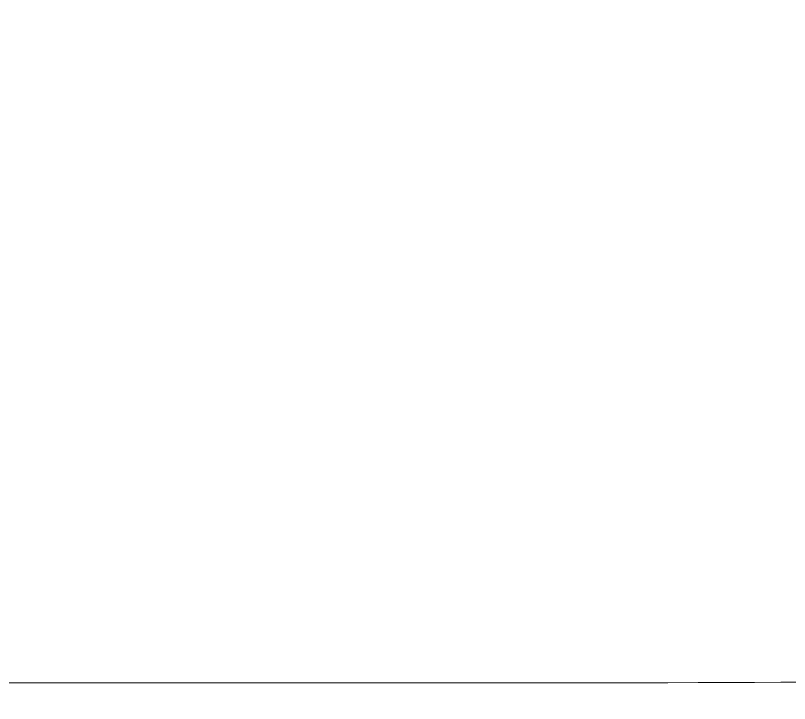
# Model space of a CAD drawing. Extents: x -491 to 5386, y -726 to 879.
# Drawn here: x 2074.8 to 2140.1, y 588.8 to 646.9 of the extents above; entities that cross this region are included whole.
import ezdxf

# ---------------------------------------------------------------- set-up
doc = ezdxf.new("R2010")
doc.units = 0
doc.header["$MEASUREMENT"] = 0
doc.layers.add('Layer 1', color=7, linetype='Continuous', lineweight=0)

# ---------------------------------------------------------------- blocks, each defined once
blk = doc.blocks.new('Block_0')
at = {"layer": 'Layer 1'}
for points, knots in [([(2273.704, 673.414), (2259.224, 749.854), (2220.564, 808.624), (2166.484, 843.444), (2163.684, 845.254), (2160.844, 846.994), (2157.964, 848.664), (2144.834, 856.294), (2130.864, 862.574), (2116.174, 867.424), (2106.254, 870.704), (2095.994, 873.324), (2085.444, 875.264), (2085.444, 875.264), (2085.434, 875.264), (2085.434, 875.264), (2073.434, 877.474), (2061.064, 878.794), (2048.364, 879.204), (2045.544, 879.294), (2042.704, 879.344), (2039.854, 879.344), (2038.264, 879.344), (2036.674, 879.334), (2035.074, 879.294), (2017.414, 878.984), (1999.194, 876.944), (1980.504, 873.054), (1979.044, 872.754), (1977.574, 872.444), (1976.104, 872.114), (1971.494, 871.094), (1966.954, 869.934), (1962.484, 868.664), (1951.224, 865.464), (1940.374, 861.474), (1929.924, 856.754), (1926.904, 855.404), (1923.914, 853.974), (1920.964, 852.494), (1903.504, 843.734), (1887.154, 832.884), (1871.794, 820.154), (1867.684, 816.754), (1863.644, 813.224), (1859.674, 809.544), (1851.514, 802.024), (1843.644, 793.944), (1836.034, 785.354), (1822.214, 798.284), (1811.714, 808.624), (1800.674, 818.374), (1800.664, 818.384), (1800.644, 818.394), (1800.634, 818.404), (1797.364, 821.294), (1794.004, 824.084), (1790.544, 826.764), (1780.274, 834.784), (1769.214, 841.954), (1757.534, 848.214), (1754.384, 849.904), (1751.194, 851.534), (1747.954, 853.084), (1730.114, 861.694), (1711.024, 868.274), (1691.294, 872.654), (1687.664, 873.464), (1684.004, 874.204), (1680.334, 874.854), (1664.744, 877.654), (1648.824, 879.094), (1632.874, 879.094), (1625.534, 879.094), (1618.184, 878.794), (1610.864, 878.174), (1604.594, 877.644), (1598.334, 876.884), (1592.114, 875.894), (1561.674, 871.044), (1532.034, 860.594), (1505.264, 843.964), (1501.894, 841.884), (1498.574, 839.694), (1495.304, 837.394), (1490.354, 833.944), (1485.524, 830.254), (1480.814, 826.334), (1477.404, 823.494), (1474.054, 820.534), (1470.784, 817.454), (1437.744, 786.334), (1412.094, 742.734), (1399.424, 685.104), (1377.794, 586.724), (1402.834, 498.344), (1452.584, 415.134), (1485.634, 359.844), (1524.854, 311.444), (1568.824, 268.404), (1568.826, 268.402), (1568.829, 268.4), (1568.831, 268.398), (1572.699, 264.61), (1576.616, 260.852), (1580.564, 257.144), (1580.567, 257.141), (1580.57, 257.139), (1580.573, 257.136), (1599.179, 239.651), (1618.584, 223.065), (1638.679, 207.268), (1638.681, 207.267), (1638.683, 207.266), (1638.684, 207.264), (1638.684, 207.264), (1638.684, 207.254), (1638.684, 207.254), (1642.794, 204.034), (1646.934, 200.834), (1651.104, 197.684), (1651.104, 197.684), (1651.104, 197.674), (1651.104, 197.674), (1651.106, 197.673), (1651.107, 197.672), (1651.109, 197.671), (1665.737, 186.562), (1680.716, 175.853), (1696.004, 165.504), (1696.009, 165.501), (1696.014, 165.498), (1696.019, 165.495), (1699.224, 163.318), (1702.429, 161.171), (1705.664, 159.034), (1705.667, 159.033), (1705.669, 159.031), (1705.672, 159.029), (1730.379, 142.671), (1755.857, 127.203), (1781.964, 112.464), (1781.964, 112.464), (1781.97, 112.464), (1781.97, 112.464), (1781.97, 112.464), (1781.974, 112.464), (1781.974, 112.464), (1789.614, 108.154), (1797.304, 103.904), (1805.054, 99.714), (1805.057, 99.713), (1805.06, 99.711), (1805.063, 99.709), (1810.8, 96.591), (1816.567, 93.523), (1822.354, 90.474), (1825.444, 88.854), (1829.584, 88.114), (1833.914, 88.114), (1835.894, 88.114), (1837.914, 88.264), (1839.894, 88.564), (1839.894, 88.564), (1839.904, 88.564), (1839.904, 88.564), (1839.91, 88.565), (1839.916, 88.566), (1839.922, 88.567), (1843.736, 89.138), (1847.379, 90.227), (1850.264, 91.714), (1851.574, 92.394), (1852.864, 93.064), (1854.164, 93.744), (1854.164, 93.745), (1854.165, 93.744), (1854.165, 93.745), (1854.166, 93.753), (1854.174, 93.754), (1854.174, 93.754), (1854.174, 93.754), (1854.184, 93.754), (1854.184, 93.754), (1855.484, 94.424), (1856.784, 95.104), (1858.084, 95.784), (1858.087, 95.786), (1858.089, 95.787), (1858.091, 95.788), (1863.269, 98.507), (1868.417, 101.246), (1873.544, 104.014), (1873.544, 104.014), (1873.551, 104.014), (1873.551, 104.014), (1873.551, 104.014), (1873.554, 104.014), (1873.554, 104.014), (1893.994, 115.054), (1914.064, 126.564), (1933.694, 138.614), (1933.697, 138.616), (1933.7, 138.618), (1933.702, 138.619), (1950.086, 148.666), (1966.16, 159.082), (1981.894, 169.917), (1981.897, 169.92), (1981.901, 169.922), (1981.904, 169.924), (1999.314, 181.914), (2016.304, 194.404), (2032.834, 207.464), (2032.836, 207.465), (2032.837, 207.466), (2032.838, 207.468), (2036.675, 210.494), (2040.48, 213.551), (2044.267, 216.628), (2044.269, 216.63), (2044.272, 216.632), (2044.274, 216.634), (2058.052, 227.893), (2071.491, 239.551), (2084.549, 251.66), (2084.551, 251.661), (2084.552, 251.663), (2084.554, 251.664), (2088.34, 255.16), (2092.095, 258.696), (2095.821, 262.291), (2095.825, 262.296), (2095.83, 262.3), (2095.834, 262.304), (2103.351, 269.521), (2110.738, 276.908), (2117.975, 284.455), (2117.978, 284.458), (2117.981, 284.461), (2117.984, 284.464), (2120.924, 287.514), (2123.834, 290.584), (2126.714, 293.694), (2126.715, 293.695), (2126.716, 293.696), (2126.717, 293.697), (2150.206, 318.957), (2172.195, 345.976), (2192.454, 374.994), (2254.674, 464.104), (2295.124, 560.394), (2273.704, 673.414)], [0, 0, 0, 0, 1, 1, 1, 2, 2, 2, 3, 3, 3, 4, 4, 4, 5, 5, 5, 6, 6, 6, 7, 7, 7, 8, 8, 8, 9, 9, 9, 10, 10, 10, 11, 11, 11, 12, 12, 12, 13, 13, 13, 14, 14, 14, 15, 15, 15, 16, 16, 16, 17, 17, 17, 18, 18, 18, 19, 19, 19, 20, 20, 20, 21, 21, 21, 22, 22, 22, 23, 23, 23, 24, 24, 24, 25, 25, 25, 26, 26, 26, 27, 27, 27, 28, 28, 28, 29, 29, 29, 30, 30, 30, 31, 31, 31, 32, 32, 32, 33, 33, 33, 34, 34, 34, 35, 35, 35, 36, 36, 36, 37, 37, 37, 38, 38, 38, 39, 39, 39, 40, 40, 40, 41, 41, 41, 42, 42, 42, 43, 43, 43, 44, 44, 44, 45, 45, 45, 46, 46, 46, 47, 47, 47, 48, 48, 48, 49, 49, 49, 50, 50, 50, 51, 51, 51, 52, 52, 52, 53, 53, 53, 54, 54, 54, 55, 55, 55, 56, 56, 56, 57, 57, 57, 58, 58, 58, 59, 59, 59, 60, 60, 60, 61, 61, 61, 62, 62, 62, 63, 63, 63, 64, 64, 64, 65, 65, 65, 66, 66, 66, 67, 67, 67, 68, 68, 68, 69, 69, 69, 70, 70, 70, 71, 71, 71, 72, 72, 72, 73, 73, 73, 74, 74, 74, 75, 75, 75, 76, 76, 76, 77, 77, 77, 78, 78, 78, 79, 79, 79, 80, 80, 80, 81, 81, 81, 82, 82, 82, 83, 83, 83, 84, 84, 84, 84]), ([(2233.724, 524.704), (2223.254, 490.734), (2206.544, 455.804), (2182.904, 418.574), (2182.904, 418.574), (2182.894, 418.574), (2182.894, 418.564), (2182.894, 418.563), (2182.893, 418.563), (2182.893, 418.562), (2185.048, 427.515), (2186.895, 435.593), (2187.537, 439.063), (2187.537, 439.063), (2175.863, 441.903), (2175.863, 441.903), (2170.814, 431.175), (2164.502, 419.499), (2156.614, 410.348), (2149.671, 401.828), (2144.938, 399.619), (2127.267, 399.619), (2127.267, 399.619), (2104.864, 399.619), (2104.864, 399.619), (2085.299, 399.935), (2084.668, 406.561), (2084.668, 428.335), (2084.668, 428.335), (2084.668, 482.609), (2084.668, 482.609), (2084.668, 482.609), (2115.277, 482.609), (2115.277, 482.609), (2133.578, 482.609), (2136.103, 478.823), (2141.152, 455.472), (2141.152, 455.472), (2153.458, 455.472), (2153.458, 455.472), (2153.458, 455.472), (2153.458, 525.84), (2153.458, 525.84), (2153.458, 525.84), (2141.152, 525.84), (2141.152, 525.84), (2136.418, 503.436), (2133.263, 498.703), (2115.592, 498.703), (2115.592, 498.703), (2084.668, 498.703), (2084.668, 498.703), (2084.668, 498.703), (2084.668, 564.653), (2084.668, 564.653), (2084.668, 575.382), (2085.93, 576.012), (2097.921, 576.012), (2097.921, 576.012), (2118.432, 576.012), (2118.432, 576.012), (2134.525, 576.012), (2138.627, 574.12), (2144.307, 567.808), (2149.671, 562.129), (2155.035, 549.191), (2157.876, 538.462), (2157.876, 538.462), (2170.182, 540.04), (2170.182, 540.04), (2168.92, 559.604), (2167.342, 585.479), (2167.027, 591.159), (2162.609, 590.844), (2151.565, 590.528), (2118.432, 590.528), (2118.432, 590.528), (2043.962, 590.528), (2043.962, 590.528), (2043.962, 590.528), (2015.877, 590.528), (2015.877, 590.528), (2015.877, 590.528), (1971.086, 590.528), (1971.086, 590.528), (1971.585, 591.397), (1972.045, 592.276), (1972.464, 593.184), (1993.944, 587.144), (2018.524, 593.844), (2031.414, 613.234), (2040.764, 627.294), (2042.284, 646.714), (2035.744, 662.344), (2060.114, 650.844), (2090.684, 655.044), (2104.634, 681.334), (2111.804, 694.834), (2109.714, 713.684), (2100.684, 726.044), (2116.544, 730.274), (2130.384, 740.914), (2136.964, 756.794), (2143.664, 772.964), (2142.354, 797.564), (2129.314, 810.744), (2135.374, 811.404), (2141.094, 814.124), (2146.324, 818.164), (2154.954, 812.814), (2163.154, 806.764), (2170.884, 800.014), (2207.044, 768.424), (2231.674, 722.574), (2242.124, 667.434), (2251.244, 619.304), (2248.504, 572.614), (2233.724, 524.704)], [0, 0, 0, 0, 1, 1, 1, 2, 2, 2, 3, 3, 3, 4, 4, 4, 5, 5, 5, 6, 6, 6, 7, 7, 7, 8, 8, 8, 9, 9, 9, 10, 10, 10, 11, 11, 11, 12, 12, 12, 13, 13, 13, 14, 14, 14, 15, 15, 15, 16, 16, 16, 17, 17, 17, 18, 18, 18, 19, 19, 19, 20, 20, 20, 21, 21, 21, 22, 22, 22, 23, 23, 23, 24, 24, 24, 25, 25, 25, 26, 26, 26, 27, 27, 27, 28, 28, 28, 29, 29, 29, 30, 30, 30, 31, 31, 31, 32, 32, 32, 33, 33, 33, 34, 34, 34, 35, 35, 35, 36, 36, 36, 37, 37, 37, 38, 38, 38, 39, 39, 39, 39])]:
    blk.add_open_spline(points, degree=3, knots=knots, dxfattribs=at)

msp = doc.modelspace()

# ---------------------------------------------------------------- block references
at = {"layer": 'Layer 1'}
msp.add_blockref('Block_0', (0, 0), dxfattribs=at)

doc.saveas('drawing.dxf')
